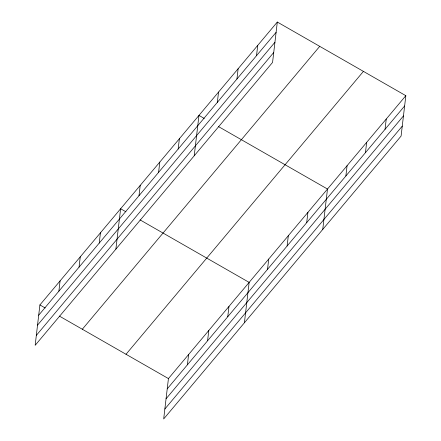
<?xml version="1.0" encoding="UTF-8"?>
<svg xmlns="http://www.w3.org/2000/svg" width="441" height="441" viewBox="0 0 441 441"><rect width="100%" height="100%" fill="white"/><g stroke="black" fill="none" stroke-linecap="round" stroke-linejoin="round"><path stroke-width="0.66" d="M277.312 22.05L39.905 304.94L35.164 345.314L272.566 62.424L277.312 22.05L405.836 95.686L401.095 136.06L163.688 418.95L168.434 378.576L405.836 95.686M58.879 291.181L60.086 280.895M79.055 267.136L80.262 256.849M99.236 243.09L100.443 232.804M115.878 249.132L120.625 208.758L125.928 211.796M139.003 195.705L140.21 185.418M158.589 172.365L159.796 162.079M178.175 149.03L179.382 138.744M194.222 155.778L198.968 115.404L204.271 118.442M217.347 102.351L218.554 92.064M187.403 364.817L188.61 354.531M236.933 79.011L238.14 68.724M207.584 340.766L208.791 330.485M256.519 55.676L257.726 45.39M227.76 316.721L228.973 306.44M244.408 322.768L249.148 282.394L140.062 219.894M267.527 269.341L268.734 259.054M287.113 246.001L288.32 235.715M306.699 222.661L307.906 212.375M322.751 229.414L327.492 189.04L218.405 126.539M345.871 175.987L347.078 165.7M365.457 152.647L366.664 142.36M385.043 129.307L386.25 119.02M38.698 315.227L276.105 32.336M37.529 325.155L274.936 42.264M36.327 335.386L273.734 52.496M82.318 329.24L319.725 46.349M126.016 354.277L363.423 71.387M167.222 388.863L404.629 105.972M166.059 398.791L403.465 115.9M164.857 409.022L402.264 126.132M39.905 304.94L45.208 307.978M59.348 316.076L168.434 378.576"/></g></svg>
